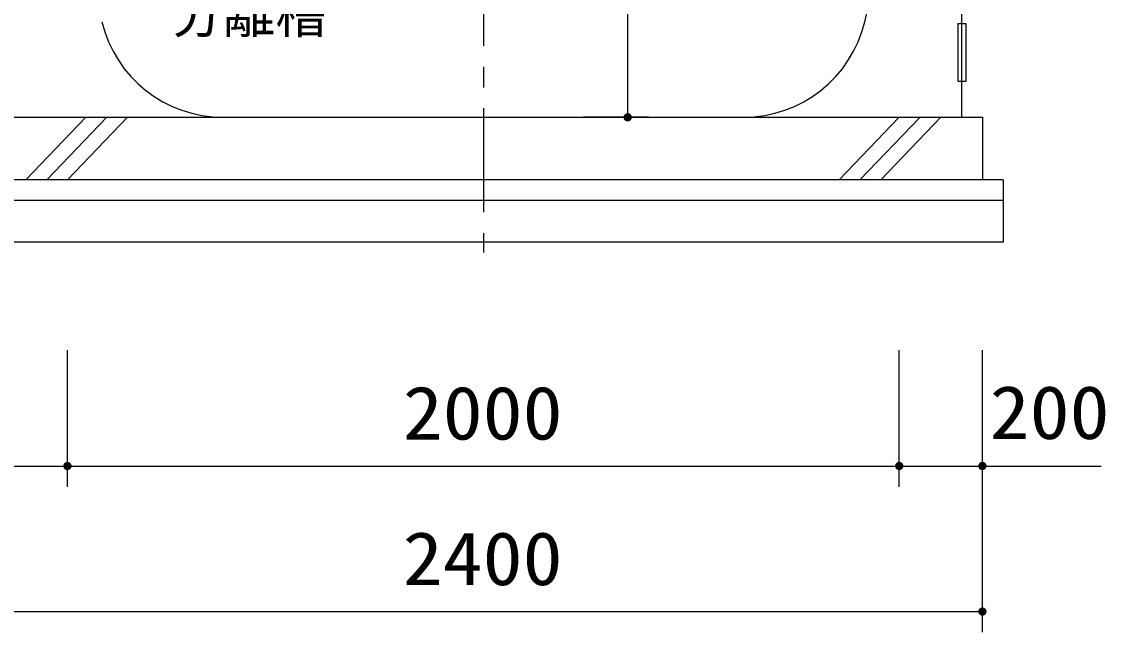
# Model space of a CAD drawing. Units: millimetres, scale not verified. Extents: x -14850 to 14850, y -10500 to 10500.
# Drawn here: x -530 to 2075, y -6716 to -5247 of the extents above; entities that cross this region are included whole.
import ezdxf
from ezdxf.enums import TextEntityAlignment as Align

# ---------------------------------------------------------------- set-up
doc = ezdxf.new("R2010")
doc.units = ezdxf.units.MM
doc.header["$LTSCALE"] = 50
doc.linetypes.add('CHAIN1', pattern=[8, 5, -1, 1, -1])
for name, color, linetype, lineweight in [('0-0_躯体', 3, 'Continuous', 25), ('0-2_文字', 5, 'Continuous', 25), ('0-3_製作', 5, 'Continuous', 25), ('0-5_機器', 3, 'Continuous', 25)]:
    doc.layers.add(name, color=color, linetype=linetype, lineweight=lineweight)
doc.styles.add('ＭＳ ゴシック', font='')
doc.styles.get('ＭＳ ゴシック').set_extended_font_data('MS Gothic')

msp = doc.modelspace()

# ---------------------------------------------------------------- linework, layer by layer
at = {"layer": '0-0_躯体', "linetype": 'CHAIN1'}
msp.add_line((579.64, -3455.4), (579.64, -5802.01), dxfattribs=at)
at = {"layer": '0-0_躯体'}
msp.add_line((-45.98, -5477.12), (1205.26, -5477.12), dxfattribs=at)
for centre, radius, start, end in [((-1420.21, -4547.12), 3000, 346.50659, 359.42703), ((-45.98, -5177.12), 300, 193.49338, 270), ((1205.26, -5177.12), 300, 270, 346.50659)]:
    msp.add_arc(centre, radius, start, end, dxfattribs=at)
at = {"layer": '0-2_文字', "color": 7}
msp.add_line((1729.64, -5177.12), (1729.64, -5477.12), dxfattribs=at)
msp.add_lwpolyline([(1720.88, -5252.55), (1720.88, -5390.1), (1740.52, -5390.1), (1740.52, -5252.55)], close=True, dxfattribs=at)
at = {"layer": '0-3_製作', "color": 2}
for p, q in [((926.64, -4027.12), (926.64, -5477.12)), ((976.64, -5477.12), (820.77, -5477.12)), ((-420.36, -6365.75), (-420.36, -6036.89)), ((1579.64, -6365.75), (1579.64, -6036.89)), ((1779.64, -6715.75), (1779.64, -6036.89)), ((-620.36, -6315.75), (-420.36, -6315.75)), ((-420.36, -6315.75), (1579.64, -6315.75)), ((1579.64, -6315.75), (1779.64, -6315.75)), ((1779.64, -6315.75), (2064.89, -6315.75)), ((-620.36, -6665.75), (1779.64, -6665.75))]:
    msp.add_line(p, q, dxfattribs=at)
at = {"layer": '0-3_製作'}
for points in [[(916.64, -5477.12), (926.64, -5467.12), (926.64, -5477.12)], [(916.66, -5476.49), (926.64, -5467.12), (916.64, -5477.12)], [(916.82, -5475.24), (926.64, -5467.12), (916.66, -5476.49)], [(917.13, -5474.03), (926.64, -5467.12), (916.82, -5475.24)], [(917.59, -5472.86), (926.64, -5467.12), (917.13, -5474.03)], [(918.2, -5471.76), (926.64, -5467.12), (917.59, -5472.86)], [(918.94, -5470.74), (926.64, -5467.12), (918.2, -5471.76)], [(919.8, -5469.83), (926.64, -5467.12), (918.94, -5470.74)], [(920.76, -5469.03), (926.64, -5467.12), (919.8, -5469.83)], [(921.82, -5468.35), (926.64, -5467.12), (920.76, -5469.03)], [(922.96, -5467.82), (926.64, -5467.12), (921.82, -5468.35)], [(924.16, -5467.43), (926.64, -5467.12), (922.96, -5467.82)], [(924.16, -5467.43), (925.39, -5467.2), (926.64, -5467.12)], [(926.64, -5467.12), (936.33, -5474.63), (926.64, -5477.12)], [(926.64, -5467.12), (935.94, -5473.44), (936.33, -5474.63)], [(926.64, -5467.12), (935.41, -5472.3), (935.94, -5473.44)], [(926.64, -5467.12), (934.73, -5471.24), (935.41, -5472.3)], [(926.64, -5467.12), (933.93, -5470.27), (934.73, -5471.24)], [(926.64, -5467.12), (933.02, -5469.41), (933.93, -5470.27)], [(926.64, -5467.12), (932, -5468.67), (933.02, -5469.41)], [(926.64, -5467.12), (930.9, -5468.07), (932, -5468.67)], [(926.64, -5467.12), (929.73, -5467.61), (930.9, -5468.07)], [(926.64, -5467.12), (928.52, -5467.29), (929.73, -5467.61)], [(926.64, -5467.12), (927.27, -5467.14), (928.52, -5467.29)], [(916.72, -5478.37), (916.64, -5477.12), (926.64, -5477.12)], [(916.72, -5478.37), (926.64, -5477.12), (916.96, -5479.6)], [(916.96, -5479.6), (926.64, -5477.12), (917.34, -5480.8)], [(917.34, -5480.8), (926.64, -5477.12), (917.88, -5481.94)], [(917.88, -5481.94), (926.64, -5477.12), (918.55, -5483)], [(918.55, -5483), (926.64, -5477.12), (919.35, -5483.96)], [(919.35, -5483.96), (926.64, -5477.12), (920.27, -5484.82)], [(920.27, -5484.82), (926.64, -5477.12), (921.28, -5485.56)], [(921.28, -5485.56), (926.64, -5477.12), (922.38, -5486.17)], [(922.38, -5486.17), (926.64, -5477.12), (923.55, -5486.63)], [(923.55, -5486.63), (926.64, -5477.12), (924.77, -5486.94)], [(924.77, -5486.94), (926.64, -5477.12), (926.01, -5487.1)], [(926.01, -5487.1), (926.64, -5477.12), (926.64, -5487.12)], [(926.64, -5477.12), (936.33, -5474.63), (936.56, -5475.86)], [(926.64, -5477.12), (936.56, -5475.86), (936.64, -5477.12)], [(926.64, -5477.12), (930.32, -5486.42), (926.64, -5487.12)], [(926.64, -5477.12), (931.46, -5485.88), (930.32, -5486.42)], [(926.64, -5477.12), (932.52, -5485.21), (931.46, -5485.88)], [(926.64, -5477.12), (933.49, -5484.41), (932.52, -5485.21)], [(926.64, -5477.12), (934.35, -5483.49), (933.49, -5484.41)], [(926.64, -5477.12), (935.09, -5482.48), (934.35, -5483.49)], [(926.64, -5477.12), (935.69, -5481.38), (935.09, -5482.48)], [(926.64, -5477.12), (936.15, -5480.21), (935.69, -5481.38)], [(926.64, -5477.12), (936.46, -5478.99), (936.15, -5480.21)], [(926.64, -5477.12), (936.62, -5477.75), (936.46, -5478.99)], [(926.64, -5477.12), (936.64, -5477.12), (936.62, -5477.75)], [(926.64, -5487.12), (930.32, -5486.42), (929.13, -5486.8)], [(926.64, -5487.12), (929.13, -5486.8), (927.9, -5487.04)], [(-430.18, -6313.87), (-420.36, -6305.75), (-420.36, -6315.75)], [(-429.87, -6312.66), (-420.36, -6305.75), (-430.18, -6313.87)], [(-429.41, -6311.49), (-420.36, -6305.75), (-429.87, -6312.66)], [(-428.8, -6310.39), (-420.36, -6305.75), (-429.41, -6311.49)], [(-428.06, -6309.37), (-420.36, -6305.75), (-428.8, -6310.39)], [(-427.2, -6308.46), (-420.36, -6305.75), (-428.06, -6309.37)], [(-426.24, -6307.66), (-420.36, -6305.75), (-427.2, -6308.46)], [(-425.18, -6306.99), (-420.36, -6305.75), (-426.24, -6307.66)], [(-424.04, -6306.45), (-420.36, -6305.75), (-425.18, -6306.99)], [(-422.85, -6306.06), (-420.36, -6305.75), (-424.04, -6306.45)], [(-421.61, -6305.83), (-420.36, -6305.75), (-422.85, -6306.06)], [(-420.36, -6305.75), (-410.36, -6315.75), (-420.36, -6315.75)], [(-420.36, -6305.75), (-410.44, -6314.49), (-410.36, -6315.75)], [(-420.36, -6305.75), (-410.67, -6313.26), (-410.44, -6314.49)], [(-420.36, -6305.75), (-411.06, -6312.07), (-410.67, -6313.26)], [(-420.36, -6305.75), (-411.6, -6310.93), (-411.06, -6312.07)], [(-420.36, -6305.75), (-412.27, -6309.87), (-411.6, -6310.93)], [(-420.36, -6305.75), (-413.07, -6308.9), (-412.27, -6309.87)], [(-420.36, -6305.75), (-413.98, -6308.04), (-413.07, -6308.9)], [(-420.36, -6305.75), (-415, -6307.3), (-413.98, -6308.04)], [(-420.36, -6305.75), (-416.1, -6306.7), (-415, -6307.3)], [(-420.36, -6305.75), (-417.27, -6306.24), (-416.1, -6306.7)], [(-420.36, -6305.75), (-418.49, -6305.93), (-417.27, -6306.24)], [(-420.36, -6305.75), (-419.73, -6305.77), (-418.49, -6305.93)], [(1569.64, -6315.75), (1579.64, -6305.75), (1579.64, -6315.75)], [(1569.66, -6315.12), (1579.64, -6305.75), (1569.64, -6315.75)], [(1569.82, -6313.87), (1579.64, -6305.75), (1569.66, -6315.12)], [(1570.13, -6312.66), (1579.64, -6305.75), (1569.82, -6313.87)], [(1570.59, -6311.49), (1579.64, -6305.75), (1570.13, -6312.66)], [(1571.2, -6310.39), (1579.64, -6305.75), (1570.59, -6311.49)], [(1571.94, -6309.37), (1579.64, -6305.75), (1571.2, -6310.39)], [(1572.8, -6308.46), (1579.64, -6305.75), (1571.94, -6309.37)], [(1573.76, -6307.66), (1579.64, -6305.75), (1572.8, -6308.46)], [(1574.82, -6306.99), (1579.64, -6305.75), (1573.76, -6307.66)], [(1575.96, -6306.45), (1579.64, -6305.75), (1574.82, -6306.99)], [(1575.96, -6306.45), (1578.39, -6305.83), (1579.64, -6305.75)], [(1577.15, -6306.06), (1578.39, -6305.83), (1575.96, -6306.45)], [(1579.64, -6305.75), (1589.33, -6313.26), (1579.64, -6315.75)], [(1579.64, -6305.75), (1588.94, -6312.07), (1589.33, -6313.26)], [(1579.64, -6305.75), (1588.4, -6310.93), (1588.94, -6312.07)], [(1579.64, -6305.75), (1587.73, -6309.87), (1588.4, -6310.93)], [(1579.64, -6305.75), (1586.93, -6308.9), (1587.73, -6309.87)], [(1579.64, -6305.75), (1586.02, -6308.04), (1586.93, -6308.9)], [(1579.64, -6305.75), (1585, -6307.3), (1586.02, -6308.04)], [(1579.64, -6305.75), (1583.9, -6306.7), (1585, -6307.3)], [(1579.64, -6305.75), (1582.73, -6306.24), (1583.9, -6306.7)], [(1579.64, -6305.75), (1581.52, -6305.93), (1582.73, -6306.24)], [(1579.64, -6305.75), (1580.27, -6305.77), (1581.52, -6305.93)], [(1769.64, -6315.75), (1779.64, -6305.75), (1779.64, -6315.75)], [(1769.66, -6315.12), (1779.64, -6305.75), (1769.64, -6315.75)], [(1769.82, -6313.87), (1779.64, -6305.75), (1769.66, -6315.12)], [(1770.13, -6312.66), (1779.64, -6305.75), (1769.82, -6313.87)], [(1770.59, -6311.49), (1779.64, -6305.75), (1770.13, -6312.66)], [(1771.2, -6310.39), (1779.64, -6305.75), (1770.59, -6311.49)], [(1771.94, -6309.37), (1779.64, -6305.75), (1771.2, -6310.39)], [(1772.8, -6308.46), (1779.64, -6305.75), (1771.94, -6309.37)], [(1773.76, -6307.66), (1779.64, -6305.75), (1772.8, -6308.46)], [(1774.82, -6306.99), (1779.64, -6305.75), (1773.76, -6307.66)], [(1774.82, -6306.99), (1778.39, -6305.83), (1779.64, -6305.75)], [(1775.96, -6306.45), (1778.39, -6305.83), (1774.82, -6306.99)], [(1775.96, -6306.45), (1777.15, -6306.06), (1778.39, -6305.83)], [(1779.64, -6305.75), (1788.94, -6312.07), (1779.64, -6315.75)], [(1779.64, -6305.75), (1788.4, -6310.93), (1788.94, -6312.07)], [(1779.64, -6305.75), (1787.73, -6309.87), (1788.4, -6310.93)], [(1779.64, -6305.75), (1786.93, -6308.9), (1787.73, -6309.87)], [(1779.64, -6305.75), (1786.02, -6308.04), (1786.93, -6308.9)], [(1779.64, -6305.75), (1785, -6307.3), (1786.02, -6308.04)], [(1779.64, -6305.75), (1783.9, -6306.7), (1785, -6307.3)], [(1779.64, -6305.75), (1782.73, -6306.24), (1783.9, -6306.7)], [(1779.64, -6305.75), (1781.51, -6305.93), (1782.73, -6306.24)], [(1779.64, -6305.75), (1780.27, -6305.77), (1781.51, -6305.93)], [(-430.34, -6315.12), (-420.36, -6315.75), (-430.36, -6315.75)], [(-430.36, -6315.75), (-420.36, -6315.75), (-430.28, -6317)], [(-430.18, -6313.87), (-420.36, -6315.75), (-430.34, -6315.12)], [(-430.28, -6317), (-420.36, -6315.75), (-430.04, -6318.24)], [(-430.04, -6318.24), (-420.36, -6315.75), (-429.66, -6319.43)], [(-429.66, -6319.43), (-420.36, -6315.75), (-429.12, -6320.57)], [(-429.12, -6320.57), (-420.36, -6315.75), (-428.45, -6321.63)], [(-428.45, -6321.63), (-420.36, -6315.75), (-427.65, -6322.59)], [(-427.65, -6322.59), (-420.36, -6315.75), (-426.73, -6323.45)], [(-426.73, -6323.45), (-420.36, -6315.75), (-425.72, -6324.19)], [(-425.72, -6324.19), (-420.36, -6315.75), (-424.62, -6324.8)], [(-424.62, -6324.8), (-420.36, -6315.75), (-423.45, -6325.26)], [(-423.45, -6325.26), (-420.36, -6315.75), (-422.23, -6325.57)], [(-422.23, -6325.57), (-420.36, -6315.75), (-420.36, -6325.75)], [(-422.23, -6325.57), (-420.36, -6325.75), (-420.99, -6325.73)], [(-420.36, -6315.75), (-419.11, -6325.67), (-420.36, -6325.75)], [(-420.36, -6315.75), (-417.87, -6325.43), (-419.11, -6325.67)], [(-420.36, -6315.75), (-416.68, -6325.05), (-417.87, -6325.43)], [(-420.36, -6315.75), (-415.54, -6324.51), (-416.68, -6325.05)], [(-420.36, -6315.75), (-414.48, -6323.84), (-415.54, -6324.51)], [(-420.36, -6315.75), (-413.51, -6323.04), (-414.48, -6323.84)], [(-420.36, -6315.75), (-412.65, -6322.12), (-413.51, -6323.04)], [(-420.36, -6315.75), (-411.92, -6321.11), (-412.65, -6322.12)], [(-420.36, -6315.75), (-411.31, -6320.01), (-411.92, -6321.11)], [(-420.36, -6315.75), (-410.85, -6318.84), (-411.31, -6320.01)], [(-420.36, -6315.75), (-410.54, -6317.62), (-410.85, -6318.84)], [(-420.36, -6315.75), (-410.38, -6316.38), (-410.54, -6317.62)], [(-410.36, -6315.75), (-410.38, -6316.38), (-420.36, -6315.75)], [(1569.72, -6317), (1569.64, -6315.75), (1579.64, -6315.75)], [(1569.72, -6317), (1579.64, -6315.75), (1569.96, -6318.24)], [(1569.96, -6318.24), (1579.64, -6315.75), (1570.34, -6319.43)], [(1570.34, -6319.43), (1579.64, -6315.75), (1570.88, -6320.57)], [(1570.88, -6320.57), (1579.64, -6315.75), (1571.55, -6321.63)], [(1571.55, -6321.63), (1579.64, -6315.75), (1572.35, -6322.59)], [(1572.35, -6322.59), (1579.64, -6315.75), (1573.27, -6323.45)], [(1573.27, -6323.45), (1579.64, -6315.75), (1574.28, -6324.19)], [(1574.28, -6324.19), (1579.64, -6315.75), (1575.38, -6324.8)], [(1575.38, -6324.8), (1579.64, -6315.75), (1576.55, -6325.26)], [(1576.55, -6325.26), (1579.64, -6315.75), (1577.77, -6325.57)], [(1577.77, -6325.57), (1579.64, -6315.75), (1579.01, -6325.73)], [(1579.01, -6325.73), (1579.64, -6315.75), (1579.64, -6325.75)], [(1579.64, -6315.75), (1589.33, -6313.26), (1589.56, -6314.49)], [(1579.64, -6315.75), (1589.56, -6314.49), (1589.64, -6315.75)], [(1579.64, -6315.75), (1584.46, -6324.51), (1579.64, -6325.75)], [(1579.64, -6315.75), (1585.52, -6323.84), (1584.46, -6324.51)], [(1579.64, -6315.75), (1586.49, -6323.04), (1585.52, -6323.84)], [(1579.64, -6315.75), (1587.35, -6322.12), (1586.49, -6323.04)], [(1579.64, -6315.75), (1588.08, -6321.11), (1587.35, -6322.12)], [(1579.64, -6315.75), (1588.69, -6320.01), (1588.08, -6321.11)], [(1579.64, -6315.75), (1589.15, -6318.84), (1588.69, -6320.01)], [(1579.64, -6315.75), (1589.46, -6317.62), (1589.15, -6318.84)], [(1579.64, -6315.75), (1589.62, -6316.38), (1589.46, -6317.62)], [(1579.64, -6315.75), (1589.64, -6315.75), (1589.62, -6316.38)], [(1579.64, -6325.75), (1584.46, -6324.51), (1583.32, -6325.05)], [(1579.64, -6325.75), (1583.32, -6325.05), (1580.89, -6325.67)], [(1580.89, -6325.67), (1583.32, -6325.05), (1582.13, -6325.43)], [(1769.96, -6318.24), (1769.64, -6315.75), (1779.64, -6315.75)], [(1769.72, -6317), (1769.64, -6315.75), (1769.96, -6318.24)], [(1769.96, -6318.24), (1779.64, -6315.75), (1770.34, -6319.43)], [(1770.34, -6319.43), (1779.64, -6315.75), (1770.88, -6320.57)], [(1770.88, -6320.57), (1779.64, -6315.75), (1771.55, -6321.63)], [(1771.55, -6321.63), (1779.64, -6315.75), (1772.35, -6322.59)], [(1772.35, -6322.59), (1779.64, -6315.75), (1773.27, -6323.45)], [(1773.27, -6323.45), (1779.64, -6315.75), (1774.28, -6324.19)], [(1774.28, -6324.19), (1779.64, -6315.75), (1775.38, -6324.8)], [(1775.38, -6324.8), (1779.64, -6315.75), (1776.55, -6325.26)], [(1776.55, -6325.26), (1779.64, -6315.75), (1777.77, -6325.57)], [(1777.77, -6325.57), (1779.64, -6315.75), (1779.01, -6325.73)], [(1779.01, -6325.73), (1779.64, -6315.75), (1779.64, -6325.75)], [(1779.64, -6315.75), (1788.94, -6312.07), (1789.33, -6313.26)], [(1779.64, -6315.75), (1789.33, -6313.26), (1789.56, -6314.49)], [(1779.64, -6315.75), (1789.56, -6314.49), (1789.64, -6315.75)], [(1779.64, -6315.75), (1785.52, -6323.84), (1779.64, -6325.75)], [(1779.64, -6315.75), (1786.49, -6323.04), (1785.52, -6323.84)], [(1779.64, -6315.75), (1787.35, -6322.12), (1786.49, -6323.04)], [(1779.64, -6315.75), (1788.08, -6321.11), (1787.35, -6322.12)], [(1779.64, -6315.75), (1788.69, -6320.01), (1788.08, -6321.11)], [(1779.64, -6315.75), (1789.15, -6318.84), (1788.69, -6320.01)], [(1779.64, -6315.75), (1789.46, -6317.62), (1789.15, -6318.84)], [(1779.64, -6315.75), (1789.62, -6316.38), (1789.46, -6317.62)], [(1779.64, -6315.75), (1789.64, -6315.75), (1789.62, -6316.38)], [(1779.64, -6325.75), (1785.52, -6323.84), (1784.46, -6324.51)], [(1779.64, -6325.75), (1784.46, -6324.51), (1780.89, -6325.67)], [(1780.89, -6325.67), (1784.46, -6324.51), (1783.32, -6325.05)], [(1780.89, -6325.67), (1783.32, -6325.05), (1782.13, -6325.43)], [(1769.64, -6665.75), (1779.64, -6655.75), (1779.64, -6665.75)], [(1769.66, -6665.12), (1779.64, -6655.75), (1769.64, -6665.75)], [(1769.96, -6668.24), (1769.64, -6665.75), (1779.64, -6665.75)], [(1769.72, -6667), (1769.64, -6665.75), (1769.96, -6668.24)], [(1769.82, -6663.87), (1779.64, -6655.75), (1769.66, -6665.12)], [(1770.13, -6662.66), (1779.64, -6655.75), (1769.82, -6663.87)], [(1769.96, -6668.24), (1779.64, -6665.75), (1770.34, -6669.43)], [(1770.59, -6661.49), (1779.64, -6655.75), (1770.13, -6662.66)], [(1770.34, -6669.43), (1779.64, -6665.75), (1770.88, -6670.57)], [(1771.2, -6660.39), (1779.64, -6655.75), (1770.59, -6661.49)], [(1770.88, -6670.57), (1779.64, -6665.75), (1771.55, -6671.63)], [(1771.94, -6659.37), (1779.64, -6655.75), (1771.2, -6660.39)], [(1771.55, -6671.63), (1779.64, -6665.75), (1772.35, -6672.59)], [(1772.8, -6658.46), (1779.64, -6655.75), (1771.94, -6659.37)], [(1772.35, -6672.59), (1779.64, -6665.75), (1773.27, -6673.45)], [(1773.76, -6657.66), (1779.64, -6655.75), (1772.8, -6658.46)], [(1773.27, -6673.45), (1779.64, -6665.75), (1774.28, -6674.19)], [(1774.82, -6656.99), (1779.64, -6655.75), (1773.76, -6657.66)], [(1774.28, -6674.19), (1779.64, -6665.75), (1775.38, -6674.8)], [(1774.82, -6656.99), (1778.39, -6655.83), (1779.64, -6655.75)], [(1775.96, -6656.45), (1778.39, -6655.83), (1774.82, -6656.99)], [(1775.38, -6674.8), (1779.64, -6665.75), (1776.55, -6675.26)], [(1775.96, -6656.45), (1777.15, -6656.06), (1778.39, -6655.83)], [(1776.55, -6675.26), (1779.64, -6665.75), (1777.77, -6675.57)], [(1777.77, -6675.57), (1779.64, -6665.75), (1779.01, -6675.73)], [(1779.01, -6675.73), (1779.64, -6665.75), (1779.64, -6675.75)], [(1779.64, -6655.75), (1788.94, -6662.07), (1779.64, -6665.75)], [(1779.64, -6655.75), (1788.4, -6660.93), (1788.94, -6662.07)], [(1779.64, -6655.75), (1787.73, -6659.87), (1788.4, -6660.93)], [(1779.64, -6655.75), (1786.93, -6658.9), (1787.73, -6659.87)], [(1779.64, -6655.75), (1786.02, -6658.04), (1786.93, -6658.9)], [(1779.64, -6655.75), (1785, -6657.3), (1786.02, -6658.04)], [(1779.64, -6655.75), (1783.9, -6656.7), (1785, -6657.3)], [(1779.64, -6655.75), (1782.73, -6656.24), (1783.9, -6656.7)], [(1779.64, -6655.75), (1781.51, -6655.93), (1782.73, -6656.24)], [(1779.64, -6655.75), (1780.27, -6655.77), (1781.51, -6655.93)], [(1779.64, -6665.75), (1788.94, -6662.07), (1789.33, -6663.26)], [(1779.64, -6665.75), (1789.33, -6663.26), (1789.56, -6664.49)], [(1779.64, -6665.75), (1789.56, -6664.49), (1789.64, -6665.75)], [(1779.64, -6665.75), (1785.52, -6673.84), (1779.64, -6675.75)], [(1779.64, -6665.75), (1786.49, -6673.04), (1785.52, -6673.84)], [(1779.64, -6665.75), (1787.35, -6672.12), (1786.49, -6673.04)], [(1779.64, -6665.75), (1788.08, -6671.11), (1787.35, -6672.12)], [(1779.64, -6665.75), (1788.69, -6670.01), (1788.08, -6671.11)], [(1779.64, -6665.75), (1789.15, -6668.84), (1788.69, -6670.01)], [(1779.64, -6665.75), (1789.46, -6667.62), (1789.15, -6668.84)], [(1779.64, -6665.75), (1789.62, -6666.38), (1789.46, -6667.62)], [(1779.64, -6665.75), (1789.64, -6665.75), (1789.62, -6666.38)], [(1779.64, -6675.75), (1785.52, -6673.84), (1784.46, -6674.51)], [(1779.64, -6675.75), (1784.46, -6674.51), (1780.89, -6675.67)], [(1780.89, -6675.67), (1784.46, -6674.51), (1783.32, -6675.05)], [(1780.89, -6675.67), (1783.32, -6675.05), (1782.13, -6675.43)]]:
    msp.add_solid(points, dxfattribs=at)
at = {"layer": '0-5_機器', "color": 2}
for p, q in [((-620.36, -5477.12), (1779.64, -5477.12)), ((-376.02, -5477.12), (-520.36, -5627.12)), ((-470.36, -5627.12), (-326.02, -5477.12)), ((-276.02, -5477.12), (-420.36, -5627.12)), ((1579.64, -5477.12), (1435.3, -5627.12)), ((1485.3, -5627.12), (1629.64, -5477.12)), ((1679.64, -5477.12), (1535.3, -5627.12)), ((1779.64, -5477.12), (1779.64, -5627.12)), ((1829.64, -5627.12), (-670.36, -5627.12)), ((1829.64, -5677.12), (-670.36, -5677.12))]:
    msp.add_line(p, q, dxfattribs=at)
msp.add_lwpolyline([(1829.64, -5627.12), (1829.64, -5777.12), (-670.36, -5777.12)], dxfattribs=at)

# ---------------------------------------------------------------- texts
at = {"layer": '0-0_躯体', "color": 4, "style": 'ＭＳ ゴシック'}
msp.add_text('分離槽', height=91.79, dxfattribs=at).set_placement((-170.81, -5301.78), align=Align.BOTTOM_LEFT)
at = {"layer": '0-3_製作', "color": 4, "style": 'ＭＳ ゴシック', "width": 1.1}
for s, p in [('2000', (385.89, -6290.75)), ('200', (1797.2, -6289.35)), ('2400', (385.89, -6640.75))]:
    msp.add_text(s, height=128.4, dxfattribs=at).set_placement(p, align=Align.BOTTOM_LEFT)

doc.saveas('drawing.dxf')
